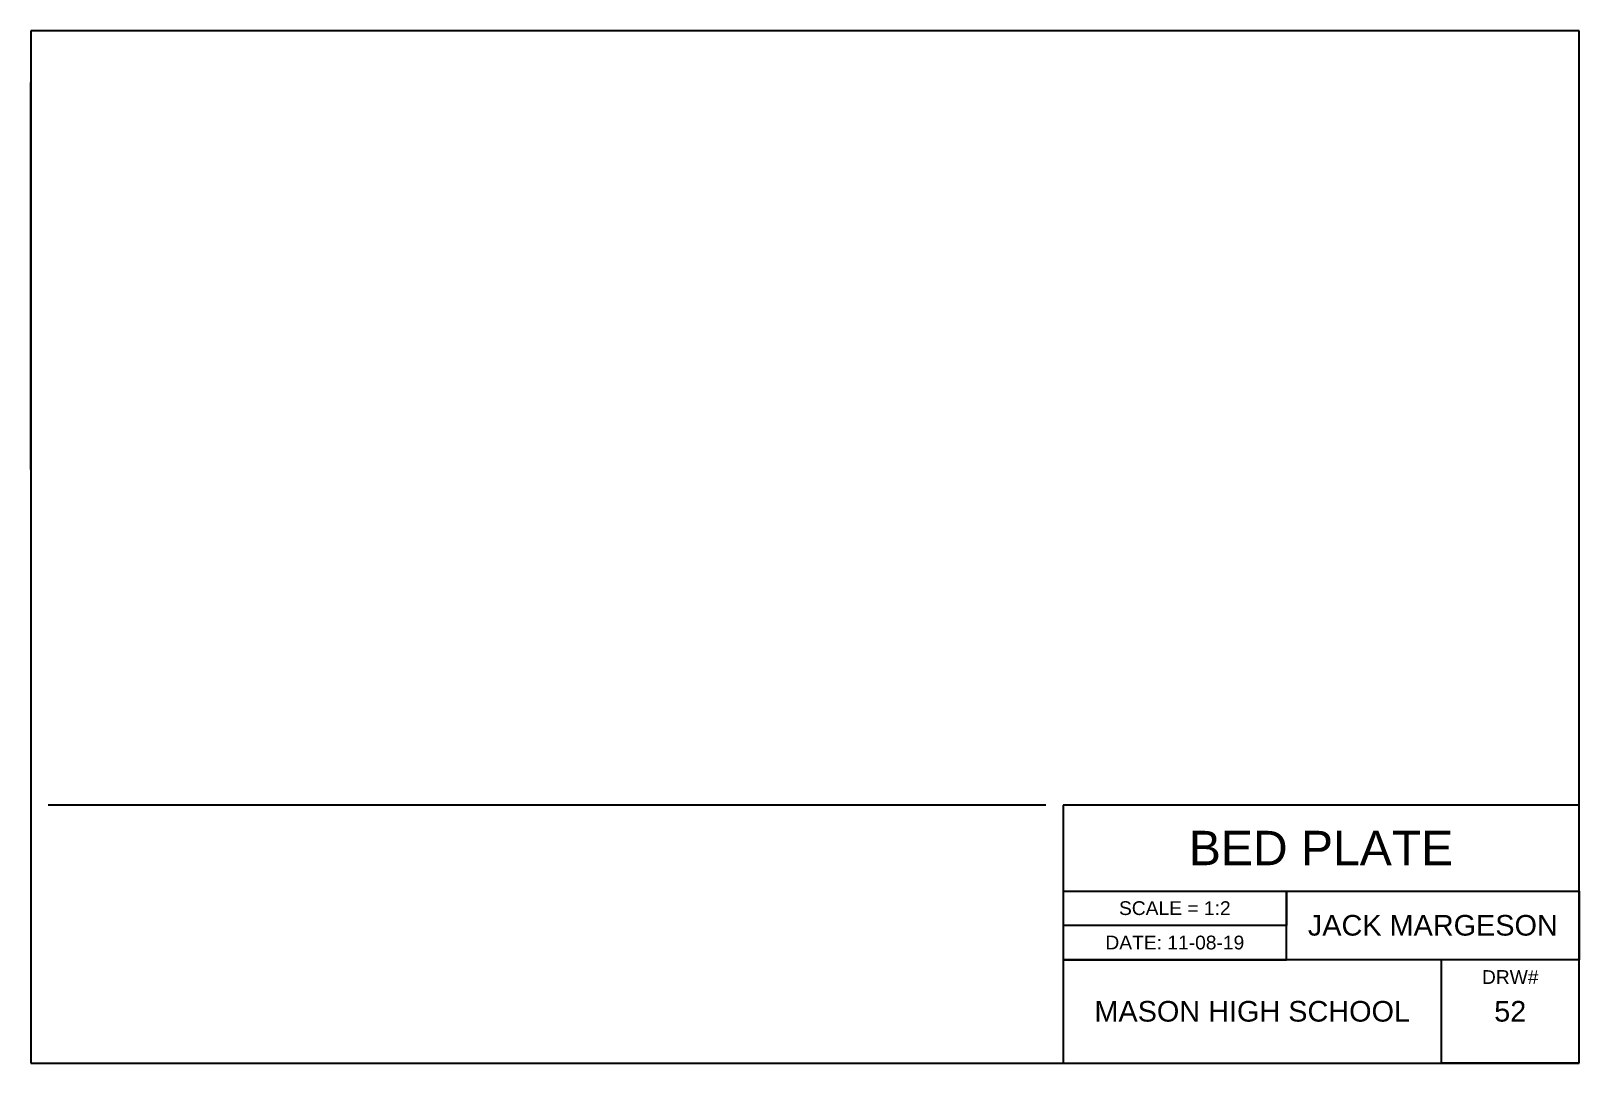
# Model space of a CAD drawing. Header units: millimetres. Extents: x 0 to 450, y 0 to 300.
import ezdxf

# ---------------------------------------------------------------- set-up
doc = ezdxf.new("R2010")
doc.units = ezdxf.units.MM
doc.styles.get("Standard").update_dxf_attribs({"font": 'arial.ttf'})

msp = doc.modelspace()

# ---------------------------------------------------------------- linework, layer by layer
for p, q in [((450, 300), (0, 300)), ((0, 300), (0, 0)), ((450, 0), (450, 300)), ((295, 75), (5, 75)), ((450, 75), (300, 75)), ((300, 75), (300, 0)), ((300, 75), (300, 50)), ((450, 0), (450, 75)), ((300, 50), (450, 50)), ((365, 30), (365, 50)), ((365, 50), (365, 40)), ((450, 50), (450, 30)), ((365, 40), (300, 40)), ((450, 30), (300, 30)), ((300, 30), (365, 30)), ((410, 0), (410, 30)), ((0, 0), (450, 0)), ((450, 0), (410, 0))]:
    msp.add_line(p, q)
at = {"extrusion": (-1, 0, 0)}
msp.add_line((0, 172.5), (0, 285), dxfattribs=at)

# ---------------------------------------------------------------- texts
for s, width, insert, char_height, attachment_point in [('BED PLATE', 150, (375, 62.5), 10, 5), ('SCALE = 1:2', 65, (332.5, 45), 4, 5), ('JACK MARGESON', 85, (407.5, 40), 6, 5), ('DATE: 11-08-19', 65, (332.5, 35), 4, 5), ('DRW#', 40, (430, 27), 4, 2), ('MASON HIGH SCHOOL', 110, (355, 15), 6, 5), ('52', 40, (430, 15), 6, 5)]:
    msp.add_mtext_dynamic_manual_height_columns(s, width=width, gutter_width=12.5, heights=[0], dxfattribs=dict(insert=insert, char_height=char_height, attachment_point=attachment_point))

doc.saveas('drawing.dxf')
